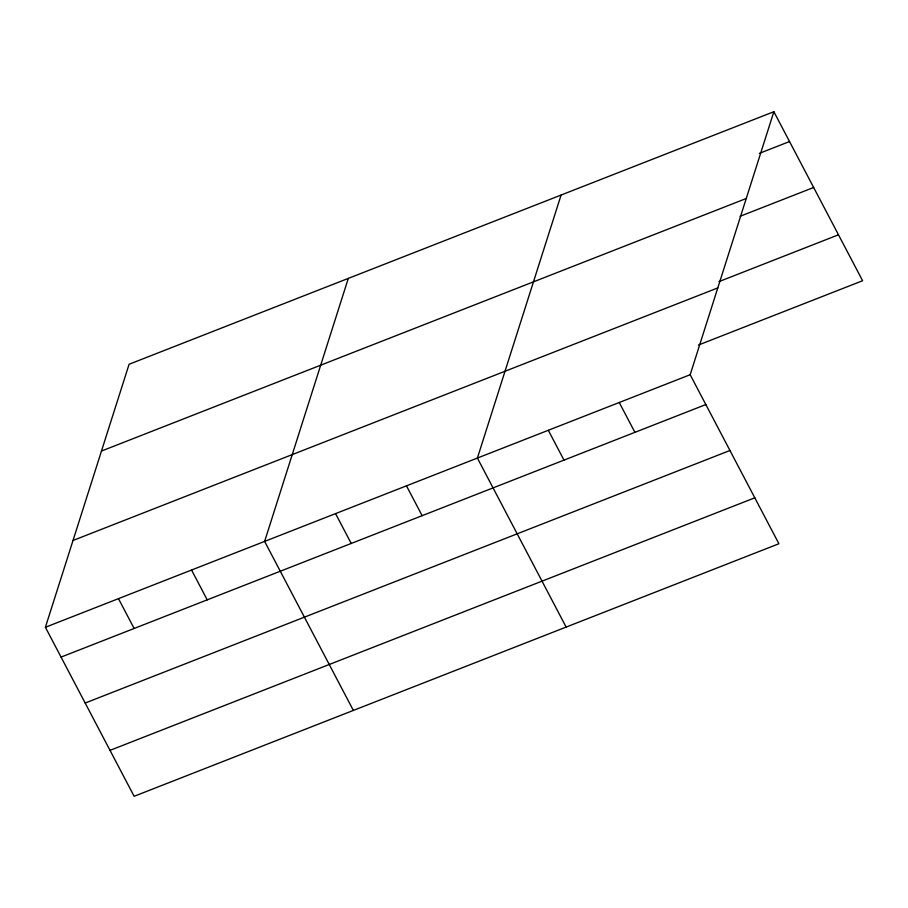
<?xml version="1.0" encoding="UTF-8"?>
<svg xmlns="http://www.w3.org/2000/svg" width="908" height="908" viewBox="0 0 908 908"><rect width="100%" height="100%" fill="white"/><g stroke="black" fill="none" stroke-linecap="round" stroke-linejoin="round"><path stroke-width="1.36" d="M773.866 111.707L690.171 374.72L778.905 543.744L134.134 796.293L45.4 627.269L129.095 364.256L773.866 111.707L862.6 280.731L698.422 345.04M348.309 278.393L264.625 541.406L353.36 710.419M561.087 195.05L477.392 458.063L566.138 627.087M759.315 153.384L789.529 141.546M101.469 451.049L746.24 198.5M740.088 216.286L813.636 187.479M718.966 281.616L838.481 234.797M73.015 540.476L717.785 287.927M45.4 627.269L690.171 374.72M61.063 657.097L705.834 404.559M85.182 703.03L729.953 450.493M110.027 750.36L754.798 497.811M619.245 402.505L634.908 432.333M548.319 430.279L563.981 460.118M406.466 485.837L422.141 515.676M335.551 513.622L351.214 543.461M191.543 570.02L207.217 599.859M118.471 598.644L134.134 628.484"/></g></svg>
